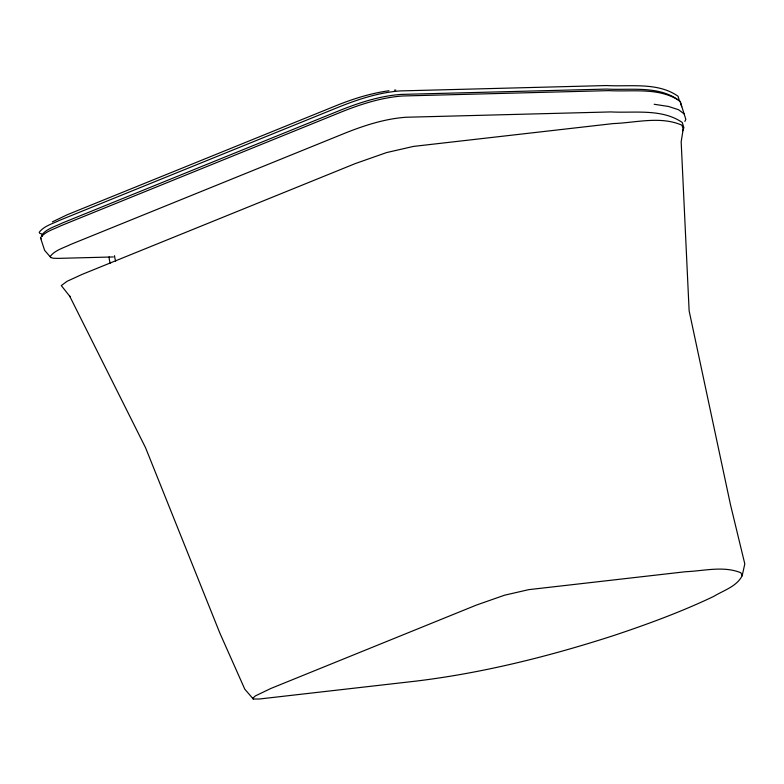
<?xml version="1.0" encoding="UTF-8"?>
<svg xmlns="http://www.w3.org/2000/svg" width="784" height="784" viewBox="0 0 784 784"><rect width="100%" height="100%" fill="white"/><g stroke="black" fill="none" stroke-linecap="round" stroke-linejoin="round"><path stroke-width="1.18" d="M742.174 575.77L744.8 563.882L730.463 504.612L689.126 310.817L681.169 141.757L683.217 129.027L681.904 125.175C660.481 115.807 635.716 122.774 613.225 123.578L413.452 146.412L386.59 152.576L355.456 163.513L82.153 274.371L66.993 281.338L61.309 285.592L70.178 296.793L69.609 295.999L145.569 447.752L219.863 633.109L244.784 689.165L253.271 699.005L259.406 699.005L415.951 681.12C483.071 672.956 548.937 656.424 613.206 635.706C647.319 624.329 681.169 611.922 713.656 596.438C723.456 590.44 736.607 586.599 742.174 575.77L740.909 572.781C723.534 565.627 703.777 570.977 685.657 571.712L528.69 589.656L504.524 595.213L476.496 605.042L270.901 688.45L255.349 695.918L252.762 698.289L253.271 699.005M682.58 130.791L683.903 127.694L682.256 122.48C661.794 108.349 634.432 113.2 610.932 111.926L405.877 117.257C385.473 118.756 365.707 124.999 346.773 132.447L70.776 244.402C63.759 247.881 55.076 250.057 50.196 256.456L50.872 257.564L53.351 258.24L57.957 258.387L113.396 256.946M684.873 121.442L685.833 119.344L680.189 101.401C659.903 86.936 632.325 91.963 608.845 90.63L402.447 95.991C382.053 97.49 362.286 103.733 343.343 111.181L61.054 225.684C54.037 229.173 45.364 231.339 40.484 237.738L44.629 250.37L50.872 257.564M52.391 221.862L67.473 214.64L337.179 105.242C353.839 98.578 371.136 93.218 388.952 90.748M394.401 90.17L395.802 90.072M654.17 104.272L668.478 106.457L678.542 109.721L684.344 114.023M41.523 233.857L39.876 233.407L39.2 232.299C44.08 225.9 52.753 223.724 59.78 220.245L341.167 106.105C360.101 98.657 379.868 92.414 400.271 90.915L606.669 85.544C630.179 86.867 657.747 81.879 678.101 96.285L679.62 101.597M678.003 99.744C657.658 85.427 630.189 90.376 606.708 89.072L400.987 94.423C380.583 95.913 360.826 102.165 341.883 109.613L62.289 223.019C55.272 226.507 46.599 228.673 41.719 235.073L42.395 236.18M40.484 237.738L41.15 238.846M680.189 101.401L681.678 106.722M115.669 261.101A13.387 6.605 67.9 0 1 114.542 255.692M110.279 263.297A13.387 6.605 67.9 0 1 109.103 256.878"/></g></svg>
